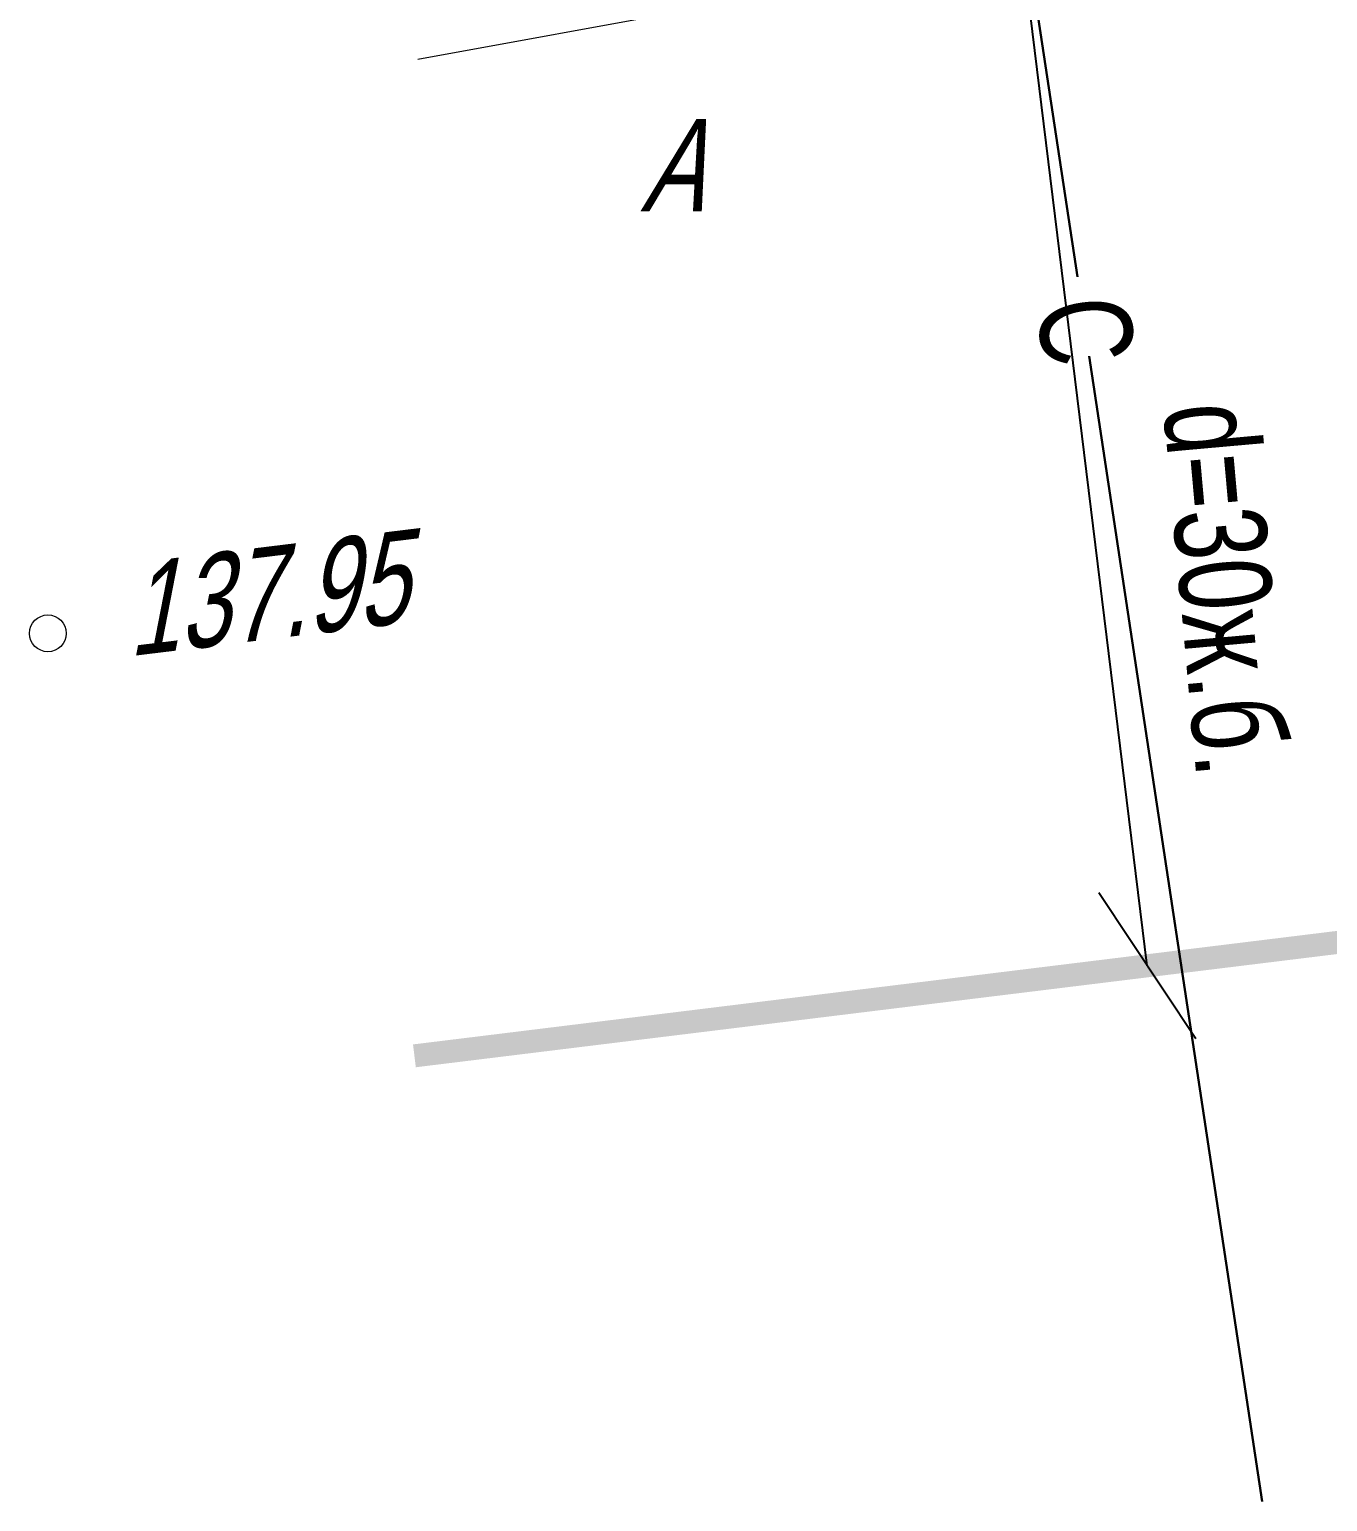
# Model space of a CAD drawing. Extents: x 10098 to 11902, y 8648 to 10202.
# Drawn here: x 11629.24 to 11643.33, y 8890.52 to 8906.51 of the extents above; entities that cross this region are included whole.
import ezdxf

# ---------------------------------------------------------------- set-up
doc = ezdxf.new("R2010")
doc.units = 0
doc.layers.add('2_Водосток', color=30, linetype='Continuous', lineweight=30)
for name, color, linetype in [('38_Высотные_отметки', 7, 'Continuous'), ('50_Красные_линии', 7, 'Continuous'), ('52_Топонимика', 7, 'Continuous')]:
    doc.layers.add(name, color=color, linetype=linetype)
doc.styles.add('mggt', font='russian_1251.shx', dxfattribs={"width": 0.75, "oblique": 18, "height": 1})

msp = doc.modelspace()

# ---------------------------------------------------------------- hatches: boundary and pattern name
at = {"layer": '50_Красные_линии', "linetype": 'Continuous', "lineweight": 25}
for points in [[(11643.031, 8896.418), (11644.024, 8896.54), (11643.993, 8896.788), (11643.001, 8896.666)], [(11642.039, 8896.296), (11643.031, 8896.418), (11643.001, 8896.666), (11642.008, 8896.544)], [(11641.046, 8896.174), (11642.039, 8896.296), (11642.008, 8896.544), (11641.016, 8896.422)], [(11640.054, 8896.052), (11641.046, 8896.174), (11641.016, 8896.422), (11640.023, 8896.3)], [(11638.068, 8895.808), (11639.061, 8895.93), (11639.031, 8896.178), (11638.038, 8896.056)], [(11639.061, 8895.93), (11640.054, 8896.052), (11640.023, 8896.3), (11639.031, 8896.178)], [(11637.076, 8895.686), (11638.068, 8895.808), (11638.038, 8896.056), (11637.045, 8895.934)], [(11636.083, 8895.564), (11637.076, 8895.686), (11637.045, 8895.934), (11636.053, 8895.812)], [(11634.098, 8895.32), (11635.091, 8895.442), (11635.06, 8895.69), (11634.068, 8895.568)], [(11635.091, 8895.442), (11636.083, 8895.564), (11636.053, 8895.812), (11635.06, 8895.69)], [(11633.43, 8895.238), (11634.098, 8895.32), (11634.068, 8895.568), (11633.4, 8895.486)]]:
    msp.add_hatch(color=8, dxfattribs=at).paths.add_polyline_path(points)

# ---------------------------------------------------------------- linework, layer by layer
at = {"layer": '2_Водосток', "color": 8, "linetype": 'Continuous', "lineweight": 30}
for p, q in [((11639.623, 8910.385), (11640.613, 8903.822)), ((11640.743, 8902.963), (11642.619, 8890.521))]:
    msp.add_line(p, q, dxfattribs=at)
at = {"layer": '2_Водосток', "color": 8, "linetype": 'Continuous', "lineweight": 15}
msp.add_lwpolyline([(11639.45, 8910.854), (11639.496, 8907.289), (11633.452, 8906.185)], dxfattribs=at)
at = {"layer": '38_Высотные_отметки', "color": 8, "linetype": 'Continuous', "lineweight": 9}
msp.add_arc((11629.435, 8899.951), 0.2, 0, 360, dxfattribs=at)
at = {"layer": '50_Красные_линии', "color": 8, "linetype": 'Continuous', "lineweight": 25}
for p, q in [((11641.372, 8896.34), (11638.201, 8922.146)), ((11641.898, 8895.548), (11640.847, 8897.132))]:
    msp.add_line(p, q, dxfattribs=at)

# ---------------------------------------------------------------- texts
at = {"layer": '2_Водосток', "color": 8, "linetype": 'Continuous', "lineweight": 15, "style": 'mggt', "width": 0.75}
for s, rotation, p in [('С                   ', 277.5061, (11640.164, 8903.53)), ('d=30ж.б.', 275.112, (11641.546, 8902.411))]:
    msp.add_text(s, height=1, rotation=rotation, dxfattribs=at).set_placement(p)
at = {"layer": '38_Высотные_отметки', "color": 8, "linetype": 'Continuous', "lineweight": 15, "style": 'mggt', "oblique": 18, "width": 0.75}
msp.add_text('137.95', height=1, rotation=6.972, dxfattribs=at).set_placement((11630.317, 8899.701))
at = {"layer": '52_Топонимика', "color": 8, "linetype": 'Continuous', "lineweight": 15, "style": 'mggt', "oblique": 18, "width": 0.75}
msp.add_text('А', height=1, dxfattribs=at).set_placement((11635.868, 8904.536))

doc.saveas('drawing.dxf')
